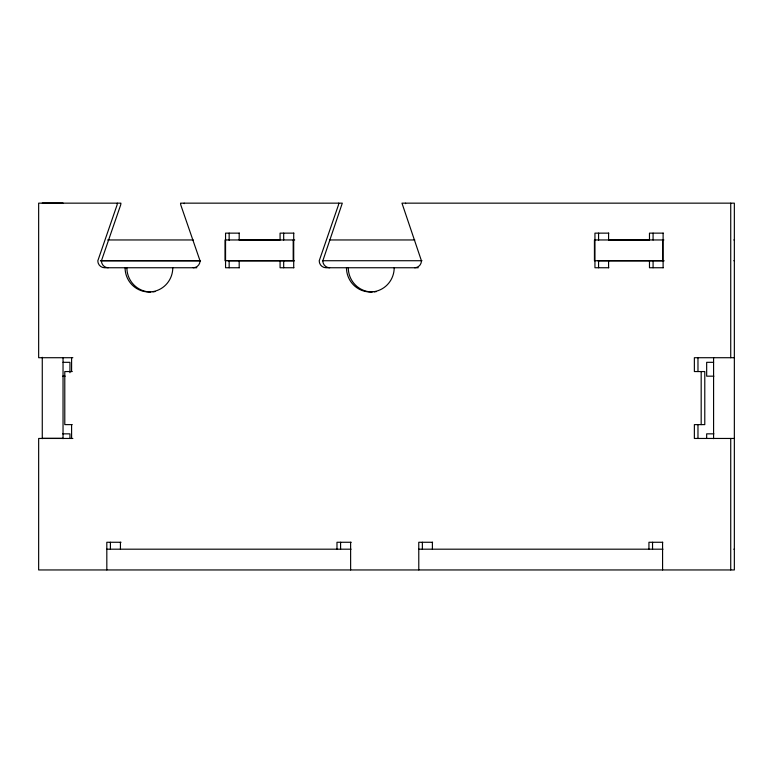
<?xml version="1.0" encoding="UTF-8"?>
<svg xmlns="http://www.w3.org/2000/svg" width="773" height="773" viewBox="0 0 773 773"><rect width="100%" height="100%" fill="white"/><g stroke="black" fill="none" stroke-linecap="round" stroke-linejoin="round"><path stroke-width="1.16" d="M71.589 371.552L71.599 357.715M697.971 438.455L697.98 424.619M42.273 203.048L63.038 203.048M239.379 233.137L225.552 233.137L225.552 267.748L239.379 267.748M293.904 233.137L280.077 233.137L280.077 240.065L239.186 240.065L239.186 233.137M608.786 233.137L594.949 233.137L594.949 267.748L608.786 267.748M663.311 233.137L649.475 233.137L649.475 240.065L608.583 240.065L608.583 233.137M107.66 239.959L193.298 239.959M294.706 239.959L225.03 239.959L225.03 260.723L293.189 260.723L293.189 239.959M329.491 239.959L414.792 239.959M663.891 239.959L594.437 239.959L594.437 260.723L662.587 260.723L662.587 239.959M733.848 239.959L734.35 239.959M200.536 260.723L100.432 260.723L200.42 260.82M322.496 260.723L422.01 260.723M733.848 260.723L734.35 260.723M228.141 260.82L238.983 260.82M294.416 260.82L239.186 260.82L239.186 267.748M597.896 260.82L653.079 260.82L653.079 267.748M653.33 260.82L664.181 260.82M196.835 267.748L104.626 267.748A6.918 6.812 90 0 1 97.813 260.82L117.013 205.135A6.928 6.822 -89.9 0 0 117.293 203.154M293.904 267.748L280.077 267.748L280.077 260.82M418.241 267.748L326.032 267.748A6.918 6.812 90 0 1 319.21 260.82L338.41 205.135A6.928 6.822 -89.9 0 0 338.69 203.154M663.311 267.748L649.475 267.748L649.475 260.82M72.855 357.715L38.66 357.715L38.65 203.154L120.897 203.154A6.928 6.822 -89.9 0 1 120.607 205.135L101.418 260.82A6.918 6.812 89.9 0 0 108.239 267.748M734.35 357.715L694.367 357.715L694.376 371.552L704.783 371.552L704.783 424.619L694.376 424.619L694.367 438.455L734.35 438.455M63.038 362.324L69.957 362.324L69.957 372.712M713.585 362.324L706.667 362.324L706.667 376.171L713.885 376.171M72.189 371.552L64.787 371.552L64.787 424.619L72.189 424.619M62.739 376.171L65.145 376.171M62.739 433.846L69.957 433.846L69.957 438.455M713.885 433.846L706.667 433.846L706.667 438.455M42.273 438.359L63.038 438.359M72.855 438.455L38.66 438.455L38.65 569.952L734.35 569.952L734.35 203.154L401.97 203.154L421.449 260.82A6.928 6.822 -89.9 0 1 414.637 267.748M121.042 542.269L106.809 542.269L106.829 569.952M351.213 542.269L336.98 542.269L336.98 549.188M432.59 542.269L418.763 542.269L418.792 569.952M662.761 542.269L648.934 542.269L648.934 549.188M106.829 549.188L351.068 549.188M418.792 549.188L662.973 549.188M733.848 549.188L734.35 549.188M184.167 203.154L184.187 203.657M405.574 203.154L405.593 203.657M697.971 357.715L697.98 371.552M71.589 424.619L71.599 438.455M730.727 203.154L730.727 357.715M730.727 438.455L730.727 569.952M713.585 357.551L713.585 438.658M701.179 371.552L701.179 424.619M663.108 233.137L663.108 267.748M662.567 542.269L662.587 569.952M653.079 233.137L653.079 240.065M652.538 542.269L652.538 549.188M608.583 260.82L608.583 267.748M598.563 233.137L598.563 240.297M598.563 260.588L598.563 267.748M432.397 542.269L432.397 549.188M422.367 542.269L422.367 549.487M350.613 542.269L350.633 569.952M340.584 542.269L340.584 549.188M293.711 233.137L293.711 267.748M283.681 233.137L283.681 240.065M283.681 260.82L283.681 267.748M229.156 233.137L229.156 240.297M229.156 260.588L229.156 267.748M120.433 542.269L120.433 549.188M110.413 542.269L110.413 549.487M63.038 357.551L63.038 438.658M42.273 357.31L42.273 438.658M329.636 267.748A6.918 6.822 -89.8 0 1 322.814 260.82L342.304 203.154L180.563 203.154A6.947 6.851 -89.5 0 0 180.843 205.135L200.043 260.82A6.918 6.812 89.8 0 1 193.231 267.748M394.191 267.748A24.224 23.857 90 0 1 370.335 291.972A24.224 23.857 90 0 1 346.478 267.748M372.132 291.962A24.214 23.847 90 0 1 348.285 267.748M376.47 291.556A24.214 23.847 90 0 1 374.277 291.865M172.785 267.748A24.224 23.847 -90 0 1 148.928 291.962A24.224 23.847 -90 0 1 125.081 267.748M155.073 291.566A24.224 23.857 -90 0 1 152.88 291.875M150.735 291.972A24.224 23.857 -90 0 1 126.878 267.748"/></g></svg>
